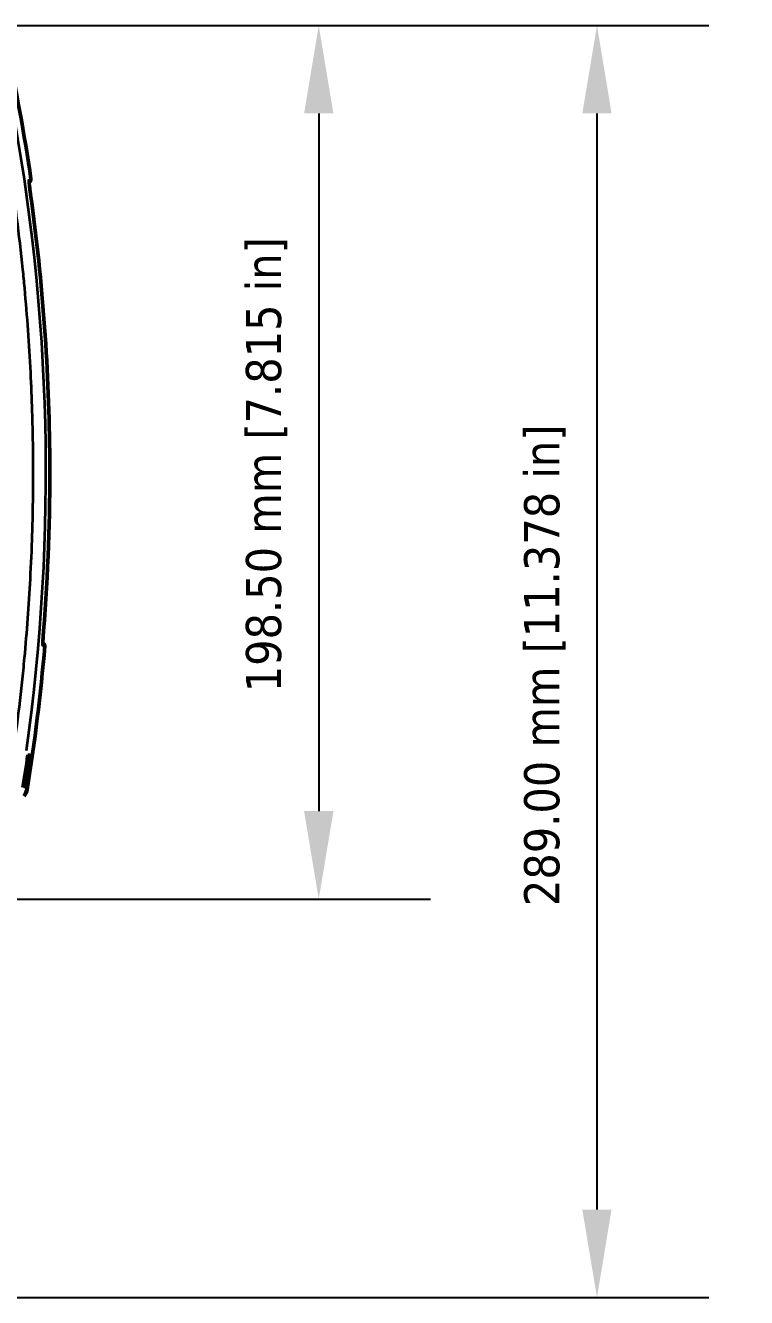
# Model space of a CAD drawing. Header units: millimetres. Extents: x 40 to 2195, y 40 to 1687.
# Drawn here: x 1233.9 to 1397.8, y 679.8 to 968.8 of the extents above; entities that cross this region are included whole.
import ezdxf

# ---------------------------------------------------------------- set-up
doc = ezdxf.new("R2010")
doc.units = ezdxf.units.MM
doc.header["$LTSCALE"] = 8
for name, color, linetype, lineweight in [('Dimension (ISO)', 7, 'Continuous', 25), ('Visible (ISO)', 7, 'Continuous', 50), ('Visible Narrow (ISO)', 7, 'Continuous', 35)]:
    doc.layers.add(name, color=color, linetype=linetype, lineweight=lineweight)
doc.styles.add('Note Text (ANSI)', font='tahoma.ttf')
doc.dimstyles.new('Default (ISO)', dxfattribs={"dimscale": 8, "dimtxt": 1, "dimasz": 2.5, "dimexe": 3.175, "dimexo": 0, "dimgap": 0.762, "dimtad": 1, "dimrnd": 1e-08, "dimzin": 0, "dimdsep": 46, "dimtxsty": 'Note Text (ANSI)', "dimcen": 0.09, "dimdle": 10, "dimclrd": 1, "dimclre": 1, "dimclrt": 1, "dimazin": 0, "dimtfac": 3.5052, "dimtmove": 0, "dimatfit": 3, "dimfxl": 1, "dimtolj": 1, "dimtzin": 0, "dimlwd": -1, "dimlwe": -1, "dimarcsym": 0})

# ---------------------------------------------------------------- blocks, each defined once
blk = doc.blocks.new('*D8')
at = {"layer": 'Defpoints', "color": 0, "transparency": 16777216}
for p in [(1203.6, 968.76), (1204.85, 679.76), (1363.83, 679.76)]:
    blk.add_point(p, dxfattribs=at)
at = {"layer": 'Dimension (ISO)', "color": 1, "transparency": 16777216}
for p, q in [((1203.6, 968.76), (1389.23, 968.76)), ((1363.83, 948.76), (1363.83, 699.76)), ((1204.85, 679.76), (1389.23, 679.76))]:
    blk.add_line(p, q, dxfattribs=at)
for points in [[(1360.5, 948.76), (1367.16, 948.76), (1363.83, 968.76)], [(1360.5, 699.76), (1367.16, 699.76), (1363.83, 679.76)]]:
    blk.add_solid(points, dxfattribs=at)
at = {"layer": 'Dimension (ISO)', "color": 1, "transparency": 16777216, "insert": (1347.27, 768.69), "char_height": 8, "attachment_point": 1, "rotation": 90, "style": 'Note Text (ANSI)'}
blk.add_mtext('\\A1;289.00 mm [11.378 in]', dxfattribs=at)
blk = doc.blocks.new('*D16')
at = {"layer": 'Defpoints', "color": 0, "transparency": 16777216}
for p in [(1203.6, 968.76), (1185.6, 770.26), (1300.58, 770.26)]:
    blk.add_point(p, dxfattribs=at)
at = {"layer": 'Dimension (ISO)', "color": 1, "transparency": 16777216}
for p, q in [((1203.6, 968.76), (1325.98, 968.76)), ((1300.58, 948.76), (1300.58, 790.26)), ((1185.6, 770.26), (1325.98, 770.26))]:
    blk.add_line(p, q, dxfattribs=at)
for points in [[(1297.25, 948.76), (1303.91, 948.76), (1300.58, 968.76)], [(1297.25, 790.26), (1303.91, 790.26), (1300.58, 770.26)]]:
    blk.add_solid(points, dxfattribs=at)
at = {"layer": 'Dimension (ISO)', "color": 1, "transparency": 16777216, "insert": (1284.02, 817.26), "char_height": 8, "attachment_point": 1, "rotation": 90, "style": 'Note Text (ANSI)'}
blk.add_mtext('\\A1;198.50 mm [7.815 in]', dxfattribs=at)

msp = doc.modelspace()

# ---------------------------------------------------------------- linework, layer by layer
at = {"layer": 'Visible (ISO)'}
for p, q in [((1237.352, 900.278), (1237.352, 900.278)), ((1237.622, 896.335), (1237.622, 896.335)), ((1237.624, 896.315), (1237.624, 896.315)), ((1237.764, 894.042), (1237.764, 894.042)), ((1237.979, 890.102), (1237.979, 890.102)), ((1237.98, 890.084), (1237.98, 890.084)), ((1238.538, 871.051), (1238.538, 871.051)), ((1238.553, 868.043), (1238.553, 868.043)), ((1238.542, 863.88), (1238.542, 863.88)), ((1238.049, 845.849), (1238.049, 845.849)), ((1237.919, 843.253), (1237.919, 843.253)), ((1237.92, 843.271), (1237.92, 843.271)), ((1237.693, 839.31), (1237.693, 839.31)), ((1237.527, 836.728), (1237.527, 836.728)), ((1237.527, 836.725), (1237.527, 836.725)), ((1236.904, 828.579), (1236.904, 828.579)), ((1237.852, 828.273), (1237.852, 828.273)), ((1234.439, 802.946), (1234.439, 802.946)), ((1234.293, 795.179), (1234.29, 795.18))]:
    msp.add_line(p, q, dxfattribs=at)
for start, end in [(8.37343, 12.26819), (350.92516, 355.03812)]:
    msp.add_arc((783.014, 867.259), 457, start, end, dxfattribs=at)
msp.add_ellipse((1231.13, 795.748), major_axis=(2.905, -1.387), ratio=0.9643795, start_param=6.0252227, end_param=6.5599942, dxfattribs=at)
for points, knots in [([(1234.715, 933.625), (1234.715, 933.625), (1234.715, 933.622), (1234.714, 933.606), (1234.713, 933.58), (1234.714, 933.484), (1234.717, 933.395), (1234.733, 933.137), (1234.748, 932.945), (1234.792, 932.477), (1234.823, 932.187), (1234.896, 931.554), (1234.94, 931.202), (1235.011, 930.666), (1235.035, 930.484), (1235.061, 930.302)], [0.10100567, 0.10100567, 0.10100567, 0.10100567, 0.11389194, 0.11389194, 0.15224522, 0.15224522, 0.21899378, 0.21899378, 0.31229297, 0.31229297, 0.41764132, 0.41764132, 0.52692143, 0.52692143, 0.58190008, 0.58190008, 0.58190008, 0.58190008]), ([(1235.142, 933.809), (1235.15, 933.756), (1235.149, 933.701), (1235.13, 933.596), (1235.112, 933.544), (1235.061, 933.451), (1235.028, 933.408), (1234.95, 933.335), (1234.905, 933.305), (1234.816, 933.264), (1234.771, 933.25), (1234.726, 933.243)], [0, 0, 0, 0, 0.016141737, 0.016141737, 0.032066036, 0.032066036, 0.047998125, 0.047998125, 0.063929936, 0.063929936, 0.077568742, 0.077568742, 0.077568742, 0.077568742]), ([(1234.726, 933.243), (1234.736, 933.1), (1234.75, 932.924), (1234.792, 932.477), (1234.823, 932.187), (1234.896, 931.555), (1234.94, 931.202), (1235.011, 930.666), (1235.035, 930.484), (1235.061, 930.302)], [0.22794903, 0.22794903, 0.22794903, 0.22794903, 0.31223723, 0.31223723, 0.41758911, 0.41758911, 0.52686529, 0.52686529, 0.58189311, 0.58189311, 0.58189311, 0.58189311]), ([(1235.061, 930.302), (1237.847, 910.323), (1239.309, 890.115), (1239.504, 857.033), (1239.031, 844.109), (1238.012, 831.239)], [0, 0, 0, 0, 6.0517208, 6.0517208, 9.9246784, 9.9246784, 9.9246784, 9.9246784]), ([(1238.012, 831.239), (1237.982, 830.866), (1237.955, 830.488), (1237.911, 829.787), (1237.893, 829.455), (1237.866, 828.871), (1237.858, 828.612), (1237.853, 828.206), (1237.855, 828.048), (1237.863, 827.936), (1237.866, 827.916), (1237.866, 827.916)], [0, 0, 0, 0, 0.11224907, 0.11224907, 0.22234359, 0.22234359, 0.33185586, 0.33185586, 0.43913601, 0.43913601, 0.47906834, 0.47906834, 0.47906834, 0.47906834]), ([(1237.854, 828.272), (1237.897, 828.268), (1237.939, 828.258), (1238.028, 828.225), (1238.075, 828.198), (1238.158, 828.131), (1238.194, 828.09), (1238.252, 828.001), (1238.274, 827.951), (1238.301, 827.845), (1238.306, 827.788), (1238.301, 827.732)], [0.003397939, 0.003397939, 0.003397939, 0.003397939, 0.016136769, 0.016136769, 0.032060865, 0.032060865, 0.047992961, 0.047992961, 0.063924772, 0.063924772, 0.080768524, 0.080768524, 0.080768524, 0.080768524]), ([(1234.897, 803.086), (1234.894, 803.074), (1234.892, 803.061), (1234.867, 802.956), (1234.831, 802.863), (1234.732, 802.687), (1234.667, 802.602), (1234.517, 802.459), (1234.439, 802.402), (1234.354, 802.356)], [-0.15943668, -0.15943668, -0.15943668, -0.15943668, -0.15486368, -0.15486368, -0.11953016, -0.11953016, -0.08359611, -0.08359611, -0.05179634, -0.05179634, -0.05179634, -0.05179634]), ([(1235.317, 803.086), (1235.316, 803.081), (1235.314, 803.07), (1235.311, 803.059), (1235.278, 802.896), (1235.203, 802.726), (1235.039, 802.541), (1235.004, 802.507), (1234.967, 802.475)], [-0.163322139, -0.163322139, -0.163322139, -0.163322139, -0.16109611, -0.15887008, -0.15887008, -0.092112379, -0.092112379, -0.075538036, -0.075538036, -0.075538036, -0.075538036]), ([(1235.047, 803.04), (1235.048, 803.044), (1235.048, 803.048), (1235.05, 803.062), (1235.052, 803.075), (1235.053, 803.086)], [-0.0015266355, -0.0015266355, -0.0015266355, -0.0015266355, 0, 0, 0.0048908172, 0.0048908172, 0.0048908172, 0.0048908172]), ([(1235.482, 803.086), (1235.482, 803.081), (1235.48, 803.07), (1235.478, 803.06), (1235.464, 802.981), (1235.44, 802.892), (1235.378, 802.764), (1235.36, 802.731), (1235.34, 802.698)], [-0.165654203, -0.165654203, -0.165654203, -0.165654203, -0.163140284, -0.160623006, -0.160623006, -0.122713935, -0.122713935, -0.10919701, -0.10919701, -0.10919701, -0.10919701]), ([(1235.392, 803.065), (1235.392, 803.067), (1235.393, 803.074), (1235.394, 803.081), (1235.395, 803.086)], [0.0014314295, 0.0014314295, 0.0014314295, 0.0014314295, 0.0021186631, 0.0042348388, 0.0042348388, 0.0042348388, 0.0042348388]), ([(1234.209, 795.219), (1234.157, 794.897), (1234.051, 794.579), (1233.794, 794.091), (1233.664, 793.902), (1233.517, 793.731)], [0, 0, 0, 0, 0.09781007, 0.09781007, 0.16562857, 0.16562857, 0.16562857, 0.16562857])]:
    msp.add_open_spline(points, degree=3, knots=knots, dxfattribs=at)
for points in [[(1234.439, 802.946), (1234.091, 800.503), (1233.723, 798.063), (1233.335, 795.625)], [(1235.047, 803.04), (1234.683, 800.479), (1234.298, 797.921), (1233.89, 795.367)], [(1235.392, 803.065), (1235.02, 800.446), (1234.626, 797.831), (1234.209, 795.219)]]:
    msp.add_open_spline(points, degree=3, dxfattribs=at)
at = {"layer": 'Visible Narrow (ISO)'}
for p, q in [((1235.06, 930.302), (1235.061, 930.302)), ((1235.06, 930.302), (1235.06, 930.302)), ((1238.186, 885.547), (1238.186, 885.547)), ((1237.128, 831.291), (1237.128, 831.291)), ((1238.011, 831.239), (1238.012, 831.239)), ((1238.3, 827.732), (1237.934, 827.732)), ((1235.402, 803.086), (1235.481, 803.086)), ((1234.14, 795.25), (1234.205, 795.22))]:
    msp.add_line(p, q, dxfattribs=at)
for radius, start, end in [(456.421, 356.09689, 7.31605), (455.981, 351.00893, 351.86215), (456.417, 350.99452, 351.86876), (456.571, 350.98942, 351.87109), (456.833, 350.9808, 351.87506), (456.91, 350.97826, 351.87623), (456.997, 350.97534, 351.87754)]:
    msp.add_arc((783.014, 867.259), radius, start, end, dxfattribs=at)
for centre, major_axis, ratio, start_param, end_param in [((785.147, 867.261), (1.26, -453.791), 0.9991509, 1.4281755, 1.7562877), ((1234.239, 933.737), (0, 0.5), 0.9989663, 4.3632013, 4.3632844), ((1234.239, 933.737), (0, 0.5), 0.9989663, 4.4180707, 4.8354436), ((1237.397, 827.775), (0, -0.5), 0.9989791, 1.9779691, 1.9779983), ((1237.397, 827.775), (0, -0.5), 0.9989797, 1.5073354, 1.9228904), ((1230.97, 795.822), (2.914, -1.382), 0.963221, 6.0495291, 6.5307072), ((1231.053, 795.784), (2.896, -1.393), 0.9654994, 6.0547183, 6.5364962), ((1233.149, 795.41), (0.987, -0.158), 0.0000116, 0.0644822, 0.7047372), ((1233.303, 795.338), (0.987, -0.158), 0.0000118, 0.5818775, 0.5820403), ((1233.221, 795.376), (0.987, -0.158), 0.0000122, 6.2661456, 6.2822865), ((1233.303, 795.338), (0.987, -0.158), 0.0000119, 0.0246614, 0.399475)]:
    msp.add_ellipse(centre, major_axis=major_axis, ratio=ratio, start_param=start_param, end_param=end_param, dxfattribs=at)
for points, knots in [([(1230.054, 796.295), (1230.104, 796.61), (1230.154, 796.926), (1230.204, 797.241), (1231.37, 804.666), (1232.35, 812.11), (1233.143, 819.577), (1233.337, 821.403), (1233.52, 823.23), (1233.692, 825.059), (1234.252, 831.025), (1234.694, 837.004), (1235.016, 842.988), (1235.197, 846.337), (1235.34, 849.689), (1235.446, 853.041), (1235.587, 857.514), (1235.661, 861.989), (1235.669, 866.464), (1235.678, 871.335), (1235.607, 876.207), (1235.458, 881.076), (1235.368, 884.032), (1235.248, 886.986), (1235.099, 889.939), (1234.778, 896.319), (1234.322, 902.692), (1233.73, 909.052), (1233.597, 910.484), (1233.457, 911.915), (1233.31, 913.346), (1232.51, 921.131), (1231.508, 928.894), (1230.307, 936.62), (1230.294, 936.698), (1230.282, 936.775), (1230.27, 936.853), (1229.076, 944.5), (1227.687, 952.112), (1226.1, 959.691)], [0.00000148, 0.00000148, 0.00000148, 0.00000148, 0.00582286, 0.00582286, 0.00582286, 0.14285714, 0.14285714, 0.14285714, 0.17637196, 0.17637196, 0.17637196, 0.28571429, 0.28571429, 0.28571429, 0.3469143, 0.3469143, 0.3469143, 0.42857143, 0.42857143, 0.42857143, 0.51747078, 0.51747078, 0.51747078, 0.57142857, 0.57142857, 0.57142857, 0.6880265, 0.6880265, 0.6880265, 0.71428571, 0.71428571, 0.71428571, 0.85714286, 0.85714286, 0.85714286, 0.85857995, 0.85857995, 0.85857995, 0.99999884, 0.99999884, 0.99999884, 0.99999884]), ([(1234.733, 933.809), (1234.721, 933.809), (1234.706, 933.75), (1234.706, 933.538), (1234.723, 933.247), (1234.749, 932.911), (1234.784, 932.553), (1234.822, 932.188), (1234.863, 931.828), (1234.904, 931.484), (1234.946, 931.154), (1234.984, 930.858), (1235.023, 930.572), (1235.048, 930.391), (1235.06, 930.302)], [0, 0, 0, 0, 0.08333333, 0.16666667, 0.25, 0.33333333, 0.41666667, 0.5, 0.58333333, 0.66666667, 0.75, 0.83333333, 0.91666667, 1, 1, 1, 1]), ([(1235.142, 933.809), (1235.142, 933.809), (1235.135, 933.809), (1235.122, 933.809), (1235.114, 933.809), (1235.105, 933.809), (1235.093, 933.809), (1235.083, 933.809), (1235.072, 933.809), (1235.059, 933.809), (1235.046, 933.809), (1235.032, 933.809), (1235.016, 933.809), (1235.001, 933.809), (1234.983, 933.809), (1234.965, 933.809), (1234.959, 933.809), (1234.952, 933.809), (1234.946, 933.809), (1234.923, 933.809), (1234.899, 933.809), (1234.874, 933.809), (1234.848, 933.809), (1234.822, 933.809), (1234.794, 933.809), (1234.774, 933.809), (1234.754, 933.809), (1234.733, 933.809)], [0.50889007, 0.50889007, 0.50889007, 0.50889007, 0.61061317, 0.61061317, 0.61061317, 0.66666667, 0.66666667, 0.66666667, 0.71556688, 0.71556688, 0.71556688, 0.76496951, 0.76496951, 0.76496951, 0.81552433, 0.81552433, 0.81552433, 0.83333333, 0.83333333, 0.83333333, 0.89366465, 0.89366465, 0.89366465, 0.955708, 0.955708, 0.955708, 1, 1, 1, 1]), ([(1234.423, 802.836), (1234.428, 802.853), (1234.432, 802.872), (1234.44, 802.908), (1234.443, 802.926), (1234.45, 802.97), (1234.453, 802.996), (1234.456, 803.043), (1234.456, 803.064), (1234.456, 803.086)], [0.84573465, 0.84573465, 0.84573465, 0.84573465, 0.88235924, 0.88235924, 0.91666667, 0.91666667, 0.96373247, 0.96373247, 0.99998532, 0.99998532, 0.99998532, 0.99998532]), ([(1234.439, 802.946), (1234.439, 802.95), (1234.44, 802.954), (1234.446, 803), (1234.452, 803.043), (1234.456, 803.086)], [0.95981291, 0.95981291, 0.95981291, 0.95981291, 0.963296012, 0.963296012, 0.999975495, 0.999975495, 0.999975495, 0.999975495]), ([(1234.897, 803.086), (1234.854, 803.086), (1234.764, 803.086), (1234.617, 803.086), (1234.511, 803.086), (1234.456, 803.086)], [0.00000609, 0.00000609, 0.00000609, 0.00000609, 0.33333333, 0.66666667, 0.99999319, 0.99999319, 0.99999319, 0.99999319]), ([(1235.317, 803.086), (1235.282, 803.086), (1235.243, 803.086), (1235.154, 803.086), (1235.106, 803.086), (1235.053, 803.086)], [0.00000302, 0.00000302, 0.00000302, 0.00000302, 0.5, 0.5, 0.99996885, 0.99996885, 0.99996885, 0.99996885])]:
    msp.add_open_spline(points, degree=3, knots=knots, dxfattribs=at)
msp.add_open_spline([(1238.011, 831.239), (1238.005, 831.155), (1237.991, 830.979), (1237.971, 830.704), (1237.949, 830.402), (1237.928, 830.08), (1237.908, 829.737), (1237.888, 829.378), (1237.871, 829.012), (1237.858, 828.65), (1237.851, 828.309), (1237.852, 828.012), (1237.864, 827.794), (1237.882, 827.732), (1237.894, 827.732)], degree=3, dxfattribs=at)

# ---------------------------------------------------------------- dimensions: what is measured, and where the dimension line sits
at = {"layer": 'Dimension (ISO)', "color": 1, "true_color": 0xff0000}
for base, p2, angle, text, picture, middle in [((1300.581, 770.256), (1185.6, 770.256), 90, '<> mm [7.815 in]', '*D16', (1300.581, 869.506)), ((1363.83, 679.756), (1204.846, 679.756), 270, '<> mm [11.378 in]', '*D8', (1363.83, 824.256))]:
    dim = msp.add_linear_dim(base=base, p1=(1203.6, 968.756), p2=p2, angle=angle, text=text, dimstyle='Default (ISO)', override={"dimgap": 0.762, "dimdec": 2, "dimpost": '', "dimtol": 0, "dimlim": 0, "dimtp": 0, "dimtm": 0, "dimtdec": 2, "dimtofl": 0, "dimatfit": 1}, dxfattribs=at)
    dim.commit()
    dim.dimension.update_dxf_attribs({"geometry": picture, "text_midpoint": middle, "dimtype": 160})

doc.saveas('drawing.dxf')
